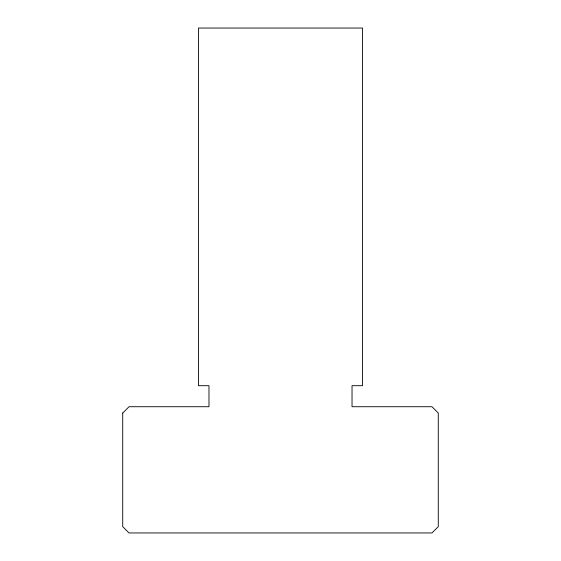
<?xml version="1.0" encoding="UTF-8"?>
<svg xmlns="http://www.w3.org/2000/svg" width="561" height="561" viewBox="0 0 561 561"><rect width="100%" height="100%" fill="white"/><g stroke="black" fill="none" stroke-linecap="round" stroke-linejoin="round"><path stroke-width="0.84" d="M122.719 413.036L122.719 526.639L129.03 532.95L431.97 532.95L438.281 526.639L438.281 413.036L431.97 406.725L352.028 406.725L352.028 385.688L362.546 385.688L362.546 28.05L198.454 28.05L198.454 385.688L208.973 385.688L208.973 406.725L129.03 406.725L122.719 413.036"/></g></svg>
